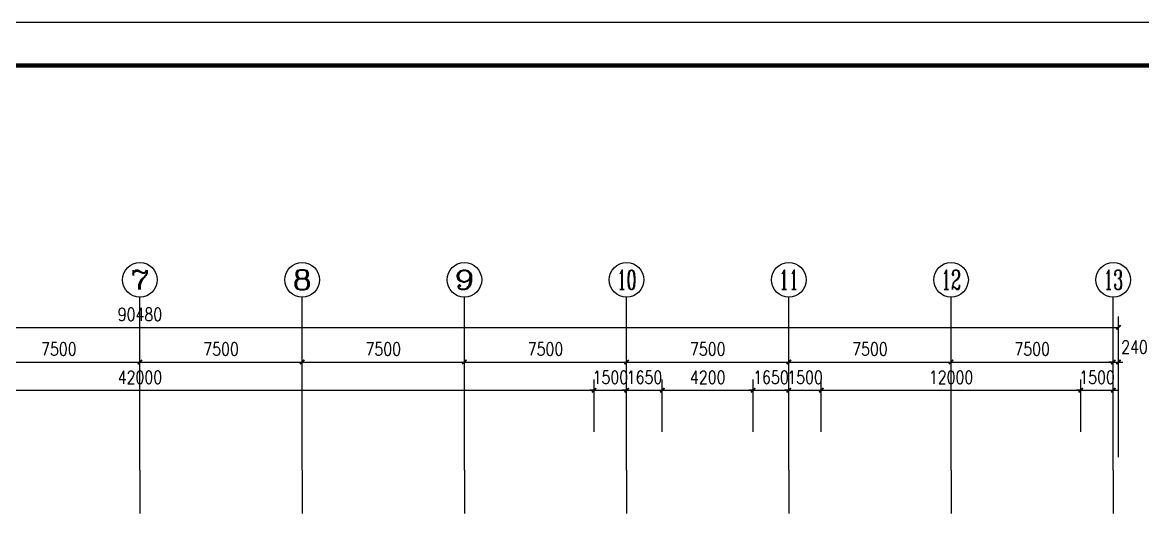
# Model space of a CAD drawing. Extents: x 3757684 to 3906284, y -130571 to 413559.
# Drawn here: x 3828280 to 3880070, y 52624 to 75200 of the extents above; entities that cross this region are included whole.
import ezdxf
from ezdxf.enums import TextEntityAlignment as Align

# ---------------------------------------------------------------- set-up
doc = ezdxf.new("R2010")
doc.units = 0
doc.header["$LTSCALE"] = 1000
doc.header["$MEASUREMENT"] = 0
doc.linetypes.add('DOTE', pattern=[2.42, 2, -0.2, 0.02, -0.2])
doc.layers.get('0').update_dxf_attribs({"color": 4, "linetype": 'CONTINUOUS'})
doc.layers.get('Defpoints').update_dxf_attribs({"linetype": 'CONTINUOUS'})
for name, color, linetype in [('AXIS', 3, 'CONTINUOUS'), ('AXIS_TEXT', 7, 'CONTINUOUS'), ('DOTE', 1, 'CONTINUOUS'), ('PUB_DIM', 3, 'CONTINUOUS'), ('PUB_TITLE', 4, 'CONTINUOUS')]:
    doc.layers.add(name, color=color, linetype=linetype)
doc.styles.add('_TCH_AXIS', font='COMPLEX', dxfattribs={"bigfont": 'GBCBIG'})
doc.styles.add('COMPLEX', font='COMPLEX')
doc.styles.add('DIM_FONT', font='SIMPLEX.shx', dxfattribs={"width": 0.8})
doc.dimstyles.new('DIMN200', dxfattribs={"dimscale": 2, "dimtxt": 300, "dimasz": 100, "dimexe": 250, "dimexo": 300, "dimgap": 150, "dimtad": 1, "dimdec": 0, "dimzin": 0, "dimdsep": 46, "dimtxsty": 'DIM_FONT', "dimblk": 'ARCHTICK', "dimcen": 0.09, "dimclrt": 7, "dimazin": 2, "dimtfac": 1, "dimtdec": 0, "dimtix": 1, "dimtmove": 2, "dimatfit": 3, "dimfxl": 0, "dimtolj": 1, "dimtzin": 0, "dimarcsym": 0})

# ---------------------------------------------------------------- blocks, each defined once
blk = doc.blocks.new('_ArchTick')
at = {"color": 0, "linetype": 'ByBlock', "const_width": 0.4}
blk.add_lwpolyline([(-0.5, -0.5), (0.5, 0.5)], dxfattribs=at)
blk = doc.blocks.new('*D113')
at = {"layer": 'Defpoints', "color": 0}
for p in [(3854714, 58189), (3812714, 55669), (3854714, 55669)]:
    blk.add_point(p, dxfattribs=at)
at = {"layer": 'PUB_DIM', "color": 0, "lineweight": -2}
for p, q in [((3812714, 56269), (3812714, 58689)), ((3854714, 56269), (3854714, 58689)), ((3812714, 58189), (3854714, 58189))]:
    blk.add_line(p, q, dxfattribs=at)
at = {"layer": 'PUB_DIM', "color": 0, "lineweight": -2, "xscale": 200, "yscale": 200, "zscale": 200, "rotation": 180}
blk.add_blockref('_ArchTick', (3812714, 58189), dxfattribs=at)
at = {"layer": 'PUB_DIM', "color": 0, "lineweight": -2, "xscale": 200, "yscale": 200, "zscale": 200}
blk.add_blockref('_ArchTick', (3854714, 58189), dxfattribs=at)
at = {"layer": 'PUB_DIM', "color": 7, "insert": (3833714, 58789), "char_height": 600, "attachment_point": 5, "style": 'DIM_FONT'}
blk.add_mtext('\\A1;42000', dxfattribs=at)
blk = doc.blocks.new('*D114')
at = {"layer": 'Defpoints', "color": 0}
for p in [(3856214, 58189), (3854714, 55669), (3856214, 55669)]:
    blk.add_point(p, dxfattribs=at)
at = {"layer": 'PUB_DIM', "color": 0, "lineweight": -2}
for p, q in [((3854714, 56269), (3854714, 58689)), ((3856214, 56269), (3856214, 58689)), ((3854714, 58189), (3854514, 58189)), ((3854714, 58189), (3856214, 58189)), ((3856214, 58189), (3856414, 58189))]:
    blk.add_line(p, q, dxfattribs=at)
at = {"layer": 'PUB_DIM', "color": 0, "lineweight": -2, "xscale": 200, "yscale": 200, "zscale": 200}
blk.add_blockref('_ArchTick', (3854714, 58189), dxfattribs=at)
at = {"layer": 'PUB_DIM', "color": 0, "lineweight": -2, "xscale": 200, "yscale": 200, "zscale": 200, "rotation": 180}
blk.add_blockref('_ArchTick', (3856214, 58189), dxfattribs=at)
at = {"layer": 'PUB_DIM', "color": 7, "insert": (3855464, 58789), "char_height": 600, "attachment_point": 5, "style": 'DIM_FONT'}
blk.add_mtext('\\A1;1500', dxfattribs=at)
blk = doc.blocks.new('*D115')
at = {"layer": 'Defpoints', "color": 0}
for p in [(3857864, 58189), (3856214, 55669), (3857864, 55669)]:
    blk.add_point(p, dxfattribs=at)
at = {"layer": 'PUB_DIM', "color": 0, "lineweight": -2}
for p, q in [((3856214, 56269), (3856214, 58689)), ((3857864, 56269), (3857864, 58689)), ((3856214, 58189), (3856014, 58189)), ((3856214, 58189), (3857864, 58189)), ((3857864, 58189), (3858064, 58189))]:
    blk.add_line(p, q, dxfattribs=at)
at = {"layer": 'PUB_DIM', "color": 0, "lineweight": -2, "xscale": 200, "yscale": 200, "zscale": 200}
blk.add_blockref('_ArchTick', (3856214, 58189), dxfattribs=at)
at = {"layer": 'PUB_DIM', "color": 0, "lineweight": -2, "xscale": 200, "yscale": 200, "zscale": 200, "rotation": 180}
blk.add_blockref('_ArchTick', (3857864, 58189), dxfattribs=at)
at = {"layer": 'PUB_DIM', "color": 7, "insert": (3857039, 58789), "char_height": 600, "attachment_point": 5, "style": 'DIM_FONT'}
blk.add_mtext('\\A1;1650', dxfattribs=at)
blk = doc.blocks.new('*D116')
at = {"layer": 'Defpoints', "color": 0}
for p in [(3862064, 58189), (3857864, 55669), (3862064, 55669)]:
    blk.add_point(p, dxfattribs=at)
at = {"layer": 'PUB_DIM', "color": 0, "lineweight": -2}
for p, q in [((3857864, 56269), (3857864, 58689)), ((3862064, 56269), (3862064, 58689)), ((3857864, 58189), (3862064, 58189))]:
    blk.add_line(p, q, dxfattribs=at)
at = {"layer": 'PUB_DIM', "color": 0, "lineweight": -2, "xscale": 200, "yscale": 200, "zscale": 200, "rotation": 180}
blk.add_blockref('_ArchTick', (3857864, 58189), dxfattribs=at)
at = {"layer": 'PUB_DIM', "color": 0, "lineweight": -2, "xscale": 200, "yscale": 200, "zscale": 200}
blk.add_blockref('_ArchTick', (3862064, 58189), dxfattribs=at)
at = {"layer": 'PUB_DIM', "color": 7, "insert": (3859964, 58789), "char_height": 600, "attachment_point": 5, "style": 'DIM_FONT'}
blk.add_mtext('\\A1;4200', dxfattribs=at)
blk = doc.blocks.new('*D117')
at = {"layer": 'Defpoints', "color": 0}
for p in [(3863714, 58189), (3862064, 55669), (3863714, 55669)]:
    blk.add_point(p, dxfattribs=at)
at = {"layer": 'PUB_DIM', "color": 0, "lineweight": -2}
for p, q in [((3862064, 56269), (3862064, 58689)), ((3863714, 56269), (3863714, 58689)), ((3862064, 58189), (3861864, 58189)), ((3862064, 58189), (3863714, 58189)), ((3863714, 58189), (3863914, 58189))]:
    blk.add_line(p, q, dxfattribs=at)
at = {"layer": 'PUB_DIM', "color": 0, "lineweight": -2, "xscale": 200, "yscale": 200, "zscale": 200}
blk.add_blockref('_ArchTick', (3862064, 58189), dxfattribs=at)
at = {"layer": 'PUB_DIM', "color": 0, "lineweight": -2, "xscale": 200, "yscale": 200, "zscale": 200, "rotation": 180}
blk.add_blockref('_ArchTick', (3863714, 58189), dxfattribs=at)
at = {"layer": 'PUB_DIM', "color": 7, "insert": (3862889, 58789), "char_height": 600, "attachment_point": 5, "style": 'DIM_FONT'}
blk.add_mtext('\\A1;1650', dxfattribs=at)
blk = doc.blocks.new('*D118')
at = {"layer": 'Defpoints', "color": 0}
for p in [(3865214, 58189), (3863714, 55669), (3865214, 55669)]:
    blk.add_point(p, dxfattribs=at)
at = {"layer": 'PUB_DIM', "color": 0, "lineweight": -2}
for p, q in [((3863714, 56269), (3863714, 58689)), ((3865214, 56269), (3865214, 58689)), ((3863714, 58189), (3863514, 58189)), ((3863714, 58189), (3865214, 58189)), ((3865214, 58189), (3865414, 58189))]:
    blk.add_line(p, q, dxfattribs=at)
at = {"layer": 'PUB_DIM', "color": 0, "lineweight": -2, "xscale": 200, "yscale": 200, "zscale": 200}
blk.add_blockref('_ArchTick', (3863714, 58189), dxfattribs=at)
at = {"layer": 'PUB_DIM', "color": 0, "lineweight": -2, "xscale": 200, "yscale": 200, "zscale": 200, "rotation": 180}
blk.add_blockref('_ArchTick', (3865214, 58189), dxfattribs=at)
at = {"layer": 'PUB_DIM', "color": 7, "insert": (3864464, 58789), "char_height": 600, "attachment_point": 5, "style": 'DIM_FONT'}
blk.add_mtext('\\A1;1500', dxfattribs=at)
blk = doc.blocks.new('*D119')
at = {"layer": 'Defpoints', "color": 0}
for p in [(3877214, 58189), (3865214, 55669), (3877214, 55669)]:
    blk.add_point(p, dxfattribs=at)
at = {"layer": 'PUB_DIM', "color": 0, "lineweight": -2}
for p, q in [((3865214, 56269), (3865214, 58689)), ((3877214, 56269), (3877214, 58689)), ((3865214, 58189), (3877214, 58189))]:
    blk.add_line(p, q, dxfattribs=at)
at = {"layer": 'PUB_DIM', "color": 0, "lineweight": -2, "xscale": 200, "yscale": 200, "zscale": 200, "rotation": 180}
blk.add_blockref('_ArchTick', (3865214, 58189), dxfattribs=at)
at = {"layer": 'PUB_DIM', "color": 0, "lineweight": -2, "xscale": 200, "yscale": 200, "zscale": 200}
blk.add_blockref('_ArchTick', (3877214, 58189), dxfattribs=at)
at = {"layer": 'PUB_DIM', "color": 7, "insert": (3871214, 58789), "char_height": 600, "attachment_point": 5, "style": 'DIM_FONT'}
blk.add_mtext('\\A1;12000', dxfattribs=at)
blk = doc.blocks.new('*D120')
at = {"layer": 'Defpoints', "color": 0}
for p in [(3878714, 58189), (3877214, 55669), (3878714, 55669)]:
    blk.add_point(p, dxfattribs=at)
at = {"layer": 'PUB_DIM', "color": 0, "lineweight": -2}
for p, q in [((3877214, 56269), (3877214, 58689)), ((3878714, 56269), (3878714, 58689)), ((3877214, 58189), (3877014, 58189)), ((3877214, 58189), (3878714, 58189)), ((3878714, 58189), (3878914, 58189))]:
    blk.add_line(p, q, dxfattribs=at)
at = {"layer": 'PUB_DIM', "color": 0, "lineweight": -2, "xscale": 200, "yscale": 200, "zscale": 200}
blk.add_blockref('_ArchTick', (3877214, 58189), dxfattribs=at)
at = {"layer": 'PUB_DIM', "color": 0, "lineweight": -2, "xscale": 200, "yscale": 200, "zscale": 200, "rotation": 180}
blk.add_blockref('_ArchTick', (3878714, 58189), dxfattribs=at)
at = {"layer": 'PUB_DIM', "color": 7, "insert": (3877964, 58789), "char_height": 600, "attachment_point": 5, "style": 'DIM_FONT'}
blk.add_mtext('\\A1;1500', dxfattribs=at)
blk = doc.blocks.new('*D203')
at = {"layer": 'AXIS', "color": 0, "lineweight": -2}
for p, q in [((3826214, 55095), (3826214, 59995)), ((3833714, 55095), (3833714, 59995)), ((3826214, 59495), (3833714, 59495))]:
    blk.add_line(p, q, dxfattribs=at)
at = {"layer": 'Defpoints', "color": 0}
for p in [(3833714, 59495), (3826214, 54495), (3833714, 54495)]:
    blk.add_point(p, dxfattribs=at)
at = {"layer": 'AXIS', "color": 0, "lineweight": -2, "xscale": 200, "yscale": 200, "zscale": 200, "rotation": 180}
blk.add_blockref('_ArchTick', (3826214, 59495), dxfattribs=at)
at = {"layer": 'AXIS', "color": 0, "lineweight": -2, "xscale": 200, "yscale": 200, "zscale": 200}
blk.add_blockref('_ArchTick', (3833714, 59495), dxfattribs=at)
at = {"layer": 'AXIS', "color": 7, "insert": (3829964, 60095), "char_height": 600, "attachment_point": 5, "style": 'DIM_FONT'}
blk.add_mtext('\\A1;7500', dxfattribs=at)
blk = doc.blocks.new('*D204')
at = {"layer": 'AXIS', "color": 0, "lineweight": -2}
for p, q in [((3833714, 55095), (3833714, 59995)), ((3841214, 55095), (3841214, 59995)), ((3833714, 59495), (3841214, 59495))]:
    blk.add_line(p, q, dxfattribs=at)
at = {"layer": 'Defpoints', "color": 0}
for p in [(3841214, 59495), (3833714, 54495), (3841214, 54495)]:
    blk.add_point(p, dxfattribs=at)
at = {"layer": 'AXIS', "color": 0, "lineweight": -2, "xscale": 200, "yscale": 200, "zscale": 200, "rotation": 180}
blk.add_blockref('_ArchTick', (3833714, 59495), dxfattribs=at)
at = {"layer": 'AXIS', "color": 0, "lineweight": -2, "xscale": 200, "yscale": 200, "zscale": 200}
blk.add_blockref('_ArchTick', (3841214, 59495), dxfattribs=at)
at = {"layer": 'AXIS', "color": 7, "insert": (3837464, 60095), "char_height": 600, "attachment_point": 5, "style": 'DIM_FONT'}
blk.add_mtext('\\A1;7500', dxfattribs=at)
blk = doc.blocks.new('*D205')
at = {"layer": 'AXIS', "color": 0, "lineweight": -2}
for p, q in [((3841214, 55095), (3841214, 59995)), ((3848714, 55095), (3848714, 59995)), ((3841214, 59495), (3848714, 59495))]:
    blk.add_line(p, q, dxfattribs=at)
at = {"layer": 'Defpoints', "color": 0}
for p in [(3848714, 59495), (3841214, 54495), (3848714, 54495)]:
    blk.add_point(p, dxfattribs=at)
at = {"layer": 'AXIS', "color": 0, "lineweight": -2, "xscale": 200, "yscale": 200, "zscale": 200, "rotation": 180}
blk.add_blockref('_ArchTick', (3841214, 59495), dxfattribs=at)
at = {"layer": 'AXIS', "color": 0, "lineweight": -2, "xscale": 200, "yscale": 200, "zscale": 200}
blk.add_blockref('_ArchTick', (3848714, 59495), dxfattribs=at)
at = {"layer": 'AXIS', "color": 7, "insert": (3844964, 60095), "char_height": 600, "attachment_point": 5, "style": 'DIM_FONT'}
blk.add_mtext('\\A1;7500', dxfattribs=at)
blk = doc.blocks.new('*D206')
at = {"layer": 'AXIS', "color": 0, "lineweight": -2}
for p, q in [((3848714, 55095), (3848714, 59995)), ((3856214, 55095), (3856214, 59995)), ((3848714, 59495), (3856214, 59495))]:
    blk.add_line(p, q, dxfattribs=at)
at = {"layer": 'Defpoints', "color": 0}
for p in [(3856214, 59495), (3848714, 54495), (3856214, 54495)]:
    blk.add_point(p, dxfattribs=at)
at = {"layer": 'AXIS', "color": 0, "lineweight": -2, "xscale": 200, "yscale": 200, "zscale": 200, "rotation": 180}
blk.add_blockref('_ArchTick', (3848714, 59495), dxfattribs=at)
at = {"layer": 'AXIS', "color": 0, "lineweight": -2, "xscale": 200, "yscale": 200, "zscale": 200}
blk.add_blockref('_ArchTick', (3856214, 59495), dxfattribs=at)
at = {"layer": 'AXIS', "color": 7, "insert": (3852464, 60095), "char_height": 600, "attachment_point": 5, "style": 'DIM_FONT'}
blk.add_mtext('\\A1;7500', dxfattribs=at)
blk = doc.blocks.new('*D207')
at = {"layer": 'AXIS', "color": 0, "lineweight": -2}
for p, q in [((3856214, 55095), (3856214, 59995)), ((3863714, 55095), (3863714, 59995)), ((3856214, 59495), (3863714, 59495))]:
    blk.add_line(p, q, dxfattribs=at)
at = {"layer": 'Defpoints', "color": 0}
for p in [(3863714, 59495), (3856214, 54495), (3863714, 54495)]:
    blk.add_point(p, dxfattribs=at)
at = {"layer": 'AXIS', "color": 0, "lineweight": -2, "xscale": 200, "yscale": 200, "zscale": 200, "rotation": 180}
blk.add_blockref('_ArchTick', (3856214, 59495), dxfattribs=at)
at = {"layer": 'AXIS', "color": 0, "lineweight": -2, "xscale": 200, "yscale": 200, "zscale": 200}
blk.add_blockref('_ArchTick', (3863714, 59495), dxfattribs=at)
at = {"layer": 'AXIS', "color": 7, "insert": (3859964, 60095), "char_height": 600, "attachment_point": 5, "style": 'DIM_FONT'}
blk.add_mtext('\\A1;7500', dxfattribs=at)
blk = doc.blocks.new('*D208')
at = {"layer": 'AXIS', "color": 0, "lineweight": -2}
for p, q in [((3863714, 55095), (3863714, 59995)), ((3871214, 55095), (3871214, 59995)), ((3863714, 59495), (3871214, 59495))]:
    blk.add_line(p, q, dxfattribs=at)
at = {"layer": 'Defpoints', "color": 0}
for p in [(3871214, 59495), (3863714, 54495), (3871214, 54495)]:
    blk.add_point(p, dxfattribs=at)
at = {"layer": 'AXIS', "color": 0, "lineweight": -2, "xscale": 200, "yscale": 200, "zscale": 200, "rotation": 180}
blk.add_blockref('_ArchTick', (3863714, 59495), dxfattribs=at)
at = {"layer": 'AXIS', "color": 0, "lineweight": -2, "xscale": 200, "yscale": 200, "zscale": 200}
blk.add_blockref('_ArchTick', (3871214, 59495), dxfattribs=at)
at = {"layer": 'AXIS', "color": 7, "insert": (3867464, 60095), "char_height": 600, "attachment_point": 5, "style": 'DIM_FONT'}
blk.add_mtext('\\A1;7500', dxfattribs=at)
blk = doc.blocks.new('*D209')
at = {"layer": 'AXIS', "color": 0, "lineweight": -2}
for p, q in [((3871214, 55095), (3871214, 59995)), ((3878714, 55095), (3878714, 59995)), ((3871214, 59495), (3878714, 59495))]:
    blk.add_line(p, q, dxfattribs=at)
at = {"layer": 'Defpoints', "color": 0}
for p in [(3878714, 59495), (3871214, 54495), (3878714, 54495)]:
    blk.add_point(p, dxfattribs=at)
at = {"layer": 'AXIS', "color": 0, "lineweight": -2, "xscale": 200, "yscale": 200, "zscale": 200, "rotation": 180}
blk.add_blockref('_ArchTick', (3871214, 59495), dxfattribs=at)
at = {"layer": 'AXIS', "color": 0, "lineweight": -2, "xscale": 200, "yscale": 200, "zscale": 200}
blk.add_blockref('_ArchTick', (3878714, 59495), dxfattribs=at)
at = {"layer": 'AXIS', "color": 7, "insert": (3874964, 60095), "char_height": 600, "attachment_point": 5, "style": 'DIM_FONT'}
blk.add_mtext('\\A1;7500', dxfattribs=at)
blk = doc.blocks.new('*D210')
at = {"layer": 'AXIS', "color": 0, "lineweight": -2}
for p, q in [((3878714, 55095), (3878714, 59995)), ((3878954, 55095), (3878954, 59995)), ((3878714, 59495), (3878514, 59495)), ((3878714, 59495), (3878954, 59495)), ((3878954, 59495), (3879154, 59495))]:
    blk.add_line(p, q, dxfattribs=at)
at = {"layer": 'Defpoints', "color": 0}
for p in [(3878954, 59495), (3878714, 54495), (3878954, 54495)]:
    blk.add_point(p, dxfattribs=at)
at = {"layer": 'AXIS', "color": 0, "lineweight": -2, "xscale": 200, "yscale": 200, "zscale": 200}
blk.add_blockref('_ArchTick', (3878714, 59495), dxfattribs=at)
at = {"layer": 'AXIS', "color": 0, "lineweight": -2, "xscale": 200, "yscale": 200, "zscale": 200, "rotation": 180}
blk.add_blockref('_ArchTick', (3878954, 59495), dxfattribs=at)
at = {"layer": 'AXIS', "color": 7, "insert": (3879694, 60185), "char_height": 600, "attachment_point": 5, "style": 'DIM_FONT'}
blk.add_mtext('\\A1;240', dxfattribs=at)
blk = doc.blocks.new('*D211')
at = {"layer": 'AXIS', "color": 0, "lineweight": -2}
for p, q in [((3788474, 55095), (3788474, 61595)), ((3878954, 55095), (3878954, 61595)), ((3788474, 61095), (3878954, 61095))]:
    blk.add_line(p, q, dxfattribs=at)
at = {"layer": 'Defpoints', "color": 0}
for p in [(3878954, 61095), (3788474, 54495), (3878954, 54495)]:
    blk.add_point(p, dxfattribs=at)
at = {"layer": 'AXIS', "color": 0, "lineweight": -2, "xscale": 200, "yscale": 200, "zscale": 200, "rotation": 180}
blk.add_blockref('_ArchTick', (3788474, 61095), dxfattribs=at)
at = {"layer": 'AXIS', "color": 0, "lineweight": -2, "xscale": 200, "yscale": 200, "zscale": 200}
blk.add_blockref('_ArchTick', (3878954, 61095), dxfattribs=at)
at = {"layer": 'AXIS', "color": 7, "insert": (3833714, 61695), "char_height": 600, "attachment_point": 5, "style": 'DIM_FONT'}
blk.add_mtext('\\A1;90480', dxfattribs=at)
blk = doc.blocks.new('_AXISO')
blk.add_circle((0, 0), 0.5)
at = {"layer": 'AXIS_TEXT', "style": 'COMPLEX', "width": 1.041667}
blk.add_attdef('A', text='', height=0.56, dxfattribs=at).set_placement((-0.25, -0.28), (0.25, -0.28), align=Align.FIT)

msp = doc.modelspace()

# ---------------------------------------------------------------- linework, layer by layer
at = {"layer": 'AXIS'}
for p, q in [((3833713.9, 54494.7), (3833713.9, 62494.7)), ((3841213.9, 54494.7), (3841213.9, 62494.7)), ((3848713.9, 54494.7), (3848713.9, 62494.7)), ((3856213.9, 54494.7), (3856213.9, 62494.7)), ((3863713.9, 54494.7), (3863713.9, 62494.7)), ((3871213.9, 54494.7), (3871213.9, 62494.7)), ((3878713.9, 54494.7), (3878713.9, 62494.7))]:
    msp.add_line(p, q, dxfattribs=at)
at = {"layer": 'DOTE', "linetype": 'DOTE'}
for p, q in [((3833713.9, 54494.7), (3833713.9, 21023.3)), ((3841213.9, 54494.7), (3841213.9, 21023.3)), ((3848713.9, 54494.7), (3848713.9, 21023.3)), ((3856213.9, 54494.7), (3856213.9, 21023.3)), ((3863713.9, 54494.7), (3863713.9, 21023.3)), ((3871213.9, 54494.7), (3871213.9, 21023.3)), ((3878713.9, 54494.7), (3878713.9, 21023.3))]:
    msp.add_line(p, q, dxfattribs=at)
at = {"layer": 'PUB_TITLE'}
msp.add_lwpolyline([(3757684, -8800.4), (3906284, -8800.4), (3906284, 75199.6), (3757684, 75199.6)], close=True, dxfattribs=at)
at = {"layer": 'PUB_TITLE', "const_width": 200}
msp.add_lwpolyline([(3762684, -6800.4), (3904284, -6800.4), (3904284, 73199.6), (3762684, 73199.6)], close=True, dxfattribs=at)

# ---------------------------------------------------------------- block references
at = {"layer": 'AXIS'}
ref = msp.add_blockref('_AXISO', (3833713.9, 63294.7), dxfattribs=dict(at, xscale=1600, yscale=1600, zscale=1600))
ref.add_attrib('A', '7', dxfattribs={"layer": 'AXIS_TEXT', "height": 905.1, "style": '_TCH_AXIS', "width": 1.5}).set_placement((3833261.4, 62842.2), (3834166.4, 62842.2), align=Align.FIT)
ref = msp.add_blockref('_AXISO', (3841213.9, 63294.7), dxfattribs=dict(at, xscale=1600, yscale=1600, zscale=1600))
ref.add_attrib('A', '8', dxfattribs={"layer": 'AXIS_TEXT', "height": 905.1, "style": '_TCH_AXIS', "width": 1.5}).set_placement((3840761.4, 62842.2), (3841666.4, 62842.2), align=Align.FIT)
ref = msp.add_blockref('_AXISO', (3848713.9, 63294.7), dxfattribs=dict(at, xscale=1600, yscale=1600, zscale=1600))
ref.add_attrib('A', '9', dxfattribs={"layer": 'AXIS_TEXT', "height": 905.1, "style": '_TCH_AXIS', "width": 1.5}).set_placement((3848261.4, 62842.2), (3849166.4, 62842.2), align=Align.FIT)
ref = msp.add_blockref('_AXISO', (3856213.9, 63294.7), dxfattribs=dict(at, xscale=1600, yscale=1600, zscale=1600))
ref.add_attrib('A', '10', dxfattribs={"layer": 'AXIS_TEXT', "height": 905.1, "style": '_TCH_AXIS', "width": 0.724138}).set_placement((3855761.4, 62842.2), (3856666.4, 62842.2), align=Align.FIT)
ref = msp.add_blockref('_AXISO', (3863713.9, 63294.7), dxfattribs=dict(at, xscale=1600, yscale=1600, zscale=1600))
ref.add_attrib('A', '11', dxfattribs={"layer": 'AXIS_TEXT', "height": 905.1, "style": '_TCH_AXIS', "width": 0.875}).set_placement((3863261.4, 62842.2), (3864166.4, 62842.2), align=Align.FIT)
ref = msp.add_blockref('_AXISO', (3871213.9, 63294.7), dxfattribs=dict(at, xscale=1600, yscale=1600, zscale=1600))
ref.add_attrib('A', '12', dxfattribs={"layer": 'AXIS_TEXT', "height": 905.1, "style": '_TCH_AXIS', "width": 0.724138}).set_placement((3870761.4, 62842.2), (3871666.4, 62842.2), align=Align.FIT)
ref = msp.add_blockref('_AXISO', (3878713.9, 63294.7), dxfattribs=dict(at, xscale=1600, yscale=1600, zscale=1600))
ref.add_attrib('A', '13', dxfattribs={"layer": 'AXIS_TEXT', "height": 905.1, "style": '_TCH_AXIS', "width": 0.724138}).set_placement((3878261.4, 62842.2), (3879166.4, 62842.2), align=Align.FIT)

# ---------------------------------------------------------------- dimensions: what is measured, and where the dimension line sits
for p1, p2, distance, picture, middle in [((3788473.9, 54494.7), (3878953.9, 54494.7), 6600, '*D211', (3833713.9, 61694.7)), ((3826213.9, 54494.7), (3833713.9, 54494.7), 5000, '*D203', (3829963.9, 60094.7)), ((3833713.9, 54494.7), (3841213.9, 54494.7), 5000, '*D204', (3837463.9, 60094.7)), ((3841213.9, 54494.7), (3848713.9, 54494.7), 5000, '*D205', (3844963.9, 60094.7)), ((3848713.9, 54494.7), (3856213.9, 54494.7), 5000, '*D206', (3852463.9, 60094.7)), ((3856213.9, 54494.7), (3863713.9, 54494.7), 5000, '*D207', (3859963.9, 60094.7)), ((3863713.9, 54494.7), (3871213.9, 54494.7), 5000, '*D208', (3867463.9, 60094.7)), ((3871213.9, 54494.7), (3878713.9, 54494.7), 5000, '*D209', (3874963.9, 60094.7))]:
    dim = msp.add_aligned_dim(p1=p1, p2=p2, distance=distance, dimstyle='DIMN200', dxfattribs=at)
    dim.commit()
    dim.dimension.update_dxf_attribs({"geometry": picture, "text_midpoint": middle})
dim = msp.add_linear_dim(base=(3878953.9, 59494.7), p1=(3878713.9, 54494.7), p2=(3878953.9, 54494.7), angle=0, dimstyle='DIMN200', dxfattribs=at)
dim.commit()
dim.dimension.update_dxf_attribs({"geometry": '*D210', "text_midpoint": (3879693.9, 60184.7), "dimtype": 129})
at = {"layer": 'PUB_DIM'}
for p1, p2, picture, middle in [((3812713.9, 55668.6), (3854713.9, 55668.6), '*D113', (3833713.9, 58788.6)), ((3854713.9, 55668.6), (3856213.9, 55668.6), '*D114', (3855463.9, 58788.6)), ((3856213.9, 55668.6), (3857863.9, 55668.6), '*D115', (3857038.9, 58788.6)), ((3857863.9, 55668.6), (3862063.9, 55668.6), '*D116', (3859963.9, 58788.6)), ((3862063.9, 55668.6), (3863713.9, 55668.6), '*D117', (3862888.9, 58788.6)), ((3863713.9, 55668.6), (3865213.9, 55668.6), '*D118', (3864463.9, 58788.6)), ((3865213.9, 55668.6), (3877213.9, 55668.6), '*D119', (3871213.9, 58788.6)), ((3877213.9, 55668.6), (3878713.9, 55668.6), '*D120', (3877963.9, 58788.6))]:
    dim = msp.add_aligned_dim(p1=p1, p2=p2, distance=2520, dimstyle='DIMN200', dxfattribs=at)
    dim.commit()
    dim.dimension.update_dxf_attribs({"geometry": picture, "text_midpoint": middle})

doc.saveas('drawing.dxf')
